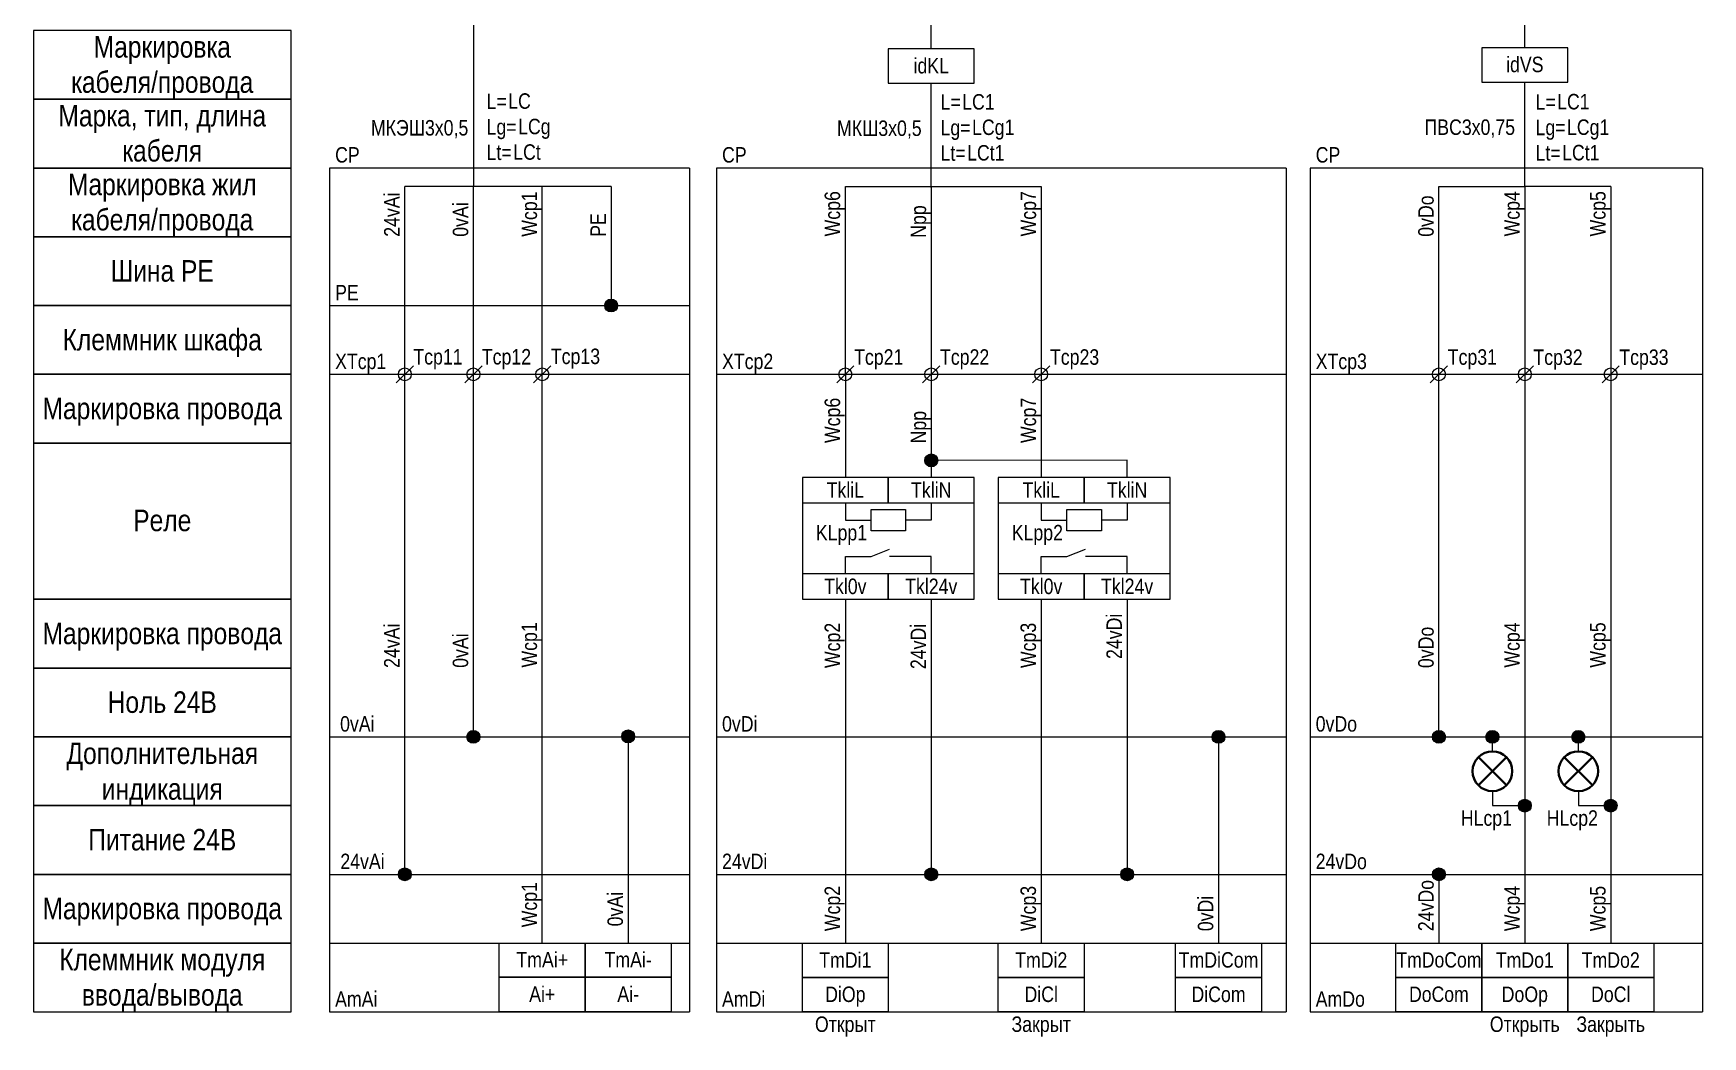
# Model space of a CAD drawing. Header units: millimetres. Extents: x 20 to 403, y -258 to -5.
# Drawn here: x 20 to 214.3, y -258.1 to -141.3 of the extents above; entities that cross this region are included whole.
import ezdxf

# ---------------------------------------------------------------- set-up
doc = ezdxf.new("R2010")
doc.units = ezdxf.units.MM
doc.header["$MEASUREMENT"] = 0
doc.linetypes.add('1_1', pattern=[2000, 1000, -1000])
doc.linetypes.add('4_2_1_2', pattern=[6702.777624, 3527.777672, -1763.888836, 0, -1411.111116])
for name, color, linetype in [('cp_names', 7, 'Continuous'), ('cp_params_ai', 7, 'Continuous'), ('cp_params_di', 7, 'Continuous'), ('cp_params_do', 7, 'Continuous'), ('cp_static_ai', 7, 'Continuous'), ('cp_static_di', 7, 'Continuous'), ('cp_static_do', 7, 'Continuous'), ('id_names', 7, 'Continuous'), ('id_params_ai', 7, 'Continuous'), ('id_params_di', 7, 'Continuous'), ('id_params_do', 7, 'Continuous'), ('id_static_ai', 7, 'Continuous'), ('id_static_di', 7, 'Continuous'), ('id_static_do', 7, 'Continuous')]:
    doc.layers.add(name, color=color, linetype=linetype)
doc.styles.add('СГЕНЕРИР_СТИЛЬ_1', font='ARIALN.TTF')

msp = doc.modelspace()

# ---------------------------------------------------------------- hatches: boundary and pattern name
at = {"layer": 'cp_static_ai', "linetype": 'Continuous', "lineweight": 0, "true_color": 0x000000}
for points in [[(86.5, -173), (86.55, -173.29), (86.72, -173.53), (86.96, -173.69), (87.25, -173.75), (87.53, -173.69), (87.78, -173.53), (87.94, -173.29), (88, -173), (87.94, -172.71), (87.78, -172.47), (87.53, -172.31), (87.25, -172.25), (86.96, -172.31), (86.72, -172.47), (86.55, -172.71)], [(70.47, -223.18), (70.53, -223.47), (70.69, -223.71), (70.93, -223.87), (71.22, -223.93), (71.51, -223.87), (71.75, -223.71), (71.91, -223.47), (71.97, -223.18), (71.91, -222.89), (71.75, -222.65), (71.51, -222.49), (71.22, -222.43), (70.93, -222.49), (70.69, -222.65), (70.53, -222.89)], [(88.48, -223.13), (88.54, -223.42), (88.7, -223.66), (88.95, -223.83), (89.23, -223.88), (89.52, -223.83), (89.76, -223.66), (89.93, -223.42), (89.98, -223.13), (89.93, -222.85), (89.76, -222.6), (89.52, -222.44), (89.23, -222.38), (88.95, -222.44), (88.7, -222.6), (88.54, -222.85)], [(62.48, -239.18), (62.54, -239.47), (62.7, -239.71), (62.94, -239.87), (63.23, -239.93), (63.52, -239.87), (63.76, -239.71), (63.92, -239.47), (63.98, -239.18), (63.92, -238.89), (63.76, -238.65), (63.52, -238.49), (63.23, -238.43), (62.94, -238.49), (62.7, -238.65), (62.54, -238.89)]]:
    msp.add_hatch(color=18, dxfattribs=at).paths.add_polyline_path(points)
at = {"layer": 'cp_static_di', "linetype": 'Continuous', "lineweight": 0, "true_color": 0x000000}
for points in [[(123.76, -191.02), (123.81, -191.31), (123.98, -191.55), (124.22, -191.71), (124.51, -191.77), (124.79, -191.71), (125.04, -191.55), (125.2, -191.31), (125.26, -191.02), (125.2, -190.74), (125.04, -190.49), (124.79, -190.33), (124.51, -190.27), (124.22, -190.33), (123.98, -190.49), (123.81, -190.74)], [(157.2, -223.18), (157.25, -223.47), (157.42, -223.71), (157.66, -223.87), (157.95, -223.93), (158.23, -223.87), (158.48, -223.71), (158.64, -223.47), (158.7, -223.18), (158.64, -222.89), (158.48, -222.65), (158.23, -222.49), (157.95, -222.43), (157.66, -222.49), (157.42, -222.65), (157.25, -222.89)], [(123.76, -239.18), (123.81, -239.47), (123.98, -239.71), (124.22, -239.87), (124.51, -239.93), (124.79, -239.87), (125.04, -239.71), (125.2, -239.47), (125.26, -239.18), (125.2, -238.89), (125.04, -238.65), (124.79, -238.49), (124.51, -238.43), (124.22, -238.49), (123.98, -238.65), (123.81, -238.89)], [(146.56, -239.18), (146.61, -239.47), (146.78, -239.71), (147.02, -239.87), (147.31, -239.93), (147.59, -239.87), (147.84, -239.71), (148, -239.47), (148.06, -239.18), (148, -238.89), (147.84, -238.65), (147.59, -238.49), (147.31, -238.43), (147.02, -238.49), (146.78, -238.65), (146.61, -238.89)]]:
    msp.add_hatch(color=18, dxfattribs=at).paths.add_polyline_path(points)
at = {"layer": 'cp_static_do', "linetype": 'Continuous', "lineweight": 0, "true_color": 0x000000}
for points in [[(182.85, -223.18), (182.91, -223.47), (183.07, -223.71), (183.31, -223.87), (183.6, -223.93), (183.89, -223.87), (184.13, -223.71), (184.29, -223.47), (184.35, -223.18), (184.29, -222.89), (184.13, -222.65), (183.89, -222.49), (183.6, -222.43), (183.31, -222.49), (183.07, -222.65), (182.91, -222.89)], [(189.08, -223.18), (189.14, -223.47), (189.3, -223.71), (189.54, -223.87), (189.83, -223.93), (190.12, -223.87), (190.36, -223.71), (190.52, -223.47), (190.58, -223.18), (190.52, -222.89), (190.36, -222.65), (190.12, -222.49), (189.83, -222.43), (189.54, -222.49), (189.3, -222.65), (189.14, -222.89)], [(199.08, -223.18), (199.14, -223.47), (199.3, -223.71), (199.54, -223.87), (199.83, -223.93), (200.12, -223.87), (200.36, -223.71), (200.52, -223.47), (200.58, -223.18), (200.52, -222.89), (200.36, -222.65), (200.12, -222.49), (199.83, -222.43), (199.54, -222.49), (199.3, -222.65), (199.14, -222.89)], [(192.85, -231.18), (192.91, -231.47), (193.07, -231.71), (193.31, -231.87), (193.6, -231.93), (193.89, -231.87), (194.13, -231.71), (194.29, -231.47), (194.35, -231.18), (194.29, -230.89), (194.13, -230.65), (193.89, -230.49), (193.6, -230.43), (193.31, -230.49), (193.07, -230.65), (192.91, -230.89)], [(202.85, -231.18), (202.91, -231.47), (203.07, -231.71), (203.31, -231.87), (203.6, -231.93), (203.89, -231.87), (204.13, -231.71), (204.29, -231.47), (204.35, -231.18), (204.29, -230.89), (204.13, -230.65), (203.89, -230.49), (203.6, -230.43), (203.31, -230.49), (203.07, -230.65), (202.91, -230.89)], [(182.85, -239.18), (182.91, -239.47), (183.07, -239.71), (183.31, -239.87), (183.6, -239.93), (183.89, -239.87), (184.13, -239.71), (184.29, -239.47), (184.35, -239.18), (184.29, -238.89), (184.13, -238.65), (183.89, -238.49), (183.6, -238.43), (183.31, -238.49), (183.07, -238.65), (182.91, -238.89)]]:
    msp.add_hatch(color=18, dxfattribs=at).paths.add_polyline_path(points)

# ---------------------------------------------------------------- linework, layer by layer
at = {"layer": 'cp_names', "color": 7, "linetype": 'Continuous', "lineweight": 15, "ltscale": 100}
for points in [[(20, -165), (50, -165), (50, -157), (20, -157)], [(20, -173), (50, -173), (50, -165), (20, -165)], [(20, -181), (50, -181), (50, -173), (20, -173)], [(20, -189), (50, -189), (50, -181), (20, -181)], [(20, -215.18), (50, -215.18), (50, -207.18), (20, -207.18)], [(20, -223.18), (50, -223.18), (50, -215.18), (20, -215.18)], [(20, -231.18), (50, -231.18), (50, -223.18), (20, -223.18)], [(20, -239.18), (50, -239.18), (50, -231.18), (20, -231.18)], [(20, -247.18), (50, -247.18), (50, -239.18), (20, -239.18)], [(20, -255.18), (50, -255.18), (50, -247.18), (20, -247.18)]]:
    msp.add_lwpolyline(points, close=True, dxfattribs=at)
at = {"layer": 'cp_static_ai', "color": 7, "linetype": '1_1', "lineweight": 15, "ltscale": 100}
for p, q in [((96.37, -157), (54.47, -157)), ((54.47, -157), (54.47, -255.18)), ((96.37, -157), (96.37, -255.18))]:
    msp.add_line(p, q, dxfattribs=at)
at = {"layer": 'cp_static_ai', "color": 7, "linetype": 'Continuous', "lineweight": 15, "ltscale": 100}
for p, q in [((63.23, -181), (63.23, -159.14)), ((87.25, -159.14), (63.23, -159.14)), ((71.22, -181), (71.22, -159.14)), ((79.23, -181), (79.23, -159.14)), ((87.25, -159.14), (87.25, -172.25)), ((54.47, -173), (96.37, -173)), ((62.23, -182), (64.23, -180)), ((70.22, -182), (72.22, -180)), ((78.23, -182), (80.23, -180)), ((54.47, -223.18), (96.37, -223.18)), ((54.47, -239.18), (96.37, -239.18)), ((54.47, -247.18), (96.37, -247.18)), ((54.47, -255.18), (96.37, -255.18))]:
    msp.add_line(p, q, dxfattribs=at)
at = {"layer": 'cp_static_ai', "color": 7, "linetype": '4_2_1_2', "lineweight": 15, "ltscale": 100}
msp.add_line((54.47, -181), (96.37, -181), dxfattribs=at)
at = {"layer": 'cp_static_ai', "color": 7, "linetype": 'Continuous', "lineweight": 15, "ltscale": 100, "flags": 128}
for points in [[(63.23, -238.43), (63.23, -181)], [(71.22, -222.43), (71.22, -181)], [(89.23, -223.88), (89.23, -247.18)]]:
    msp.add_lwpolyline(points, dxfattribs=at)
at = {"layer": 'cp_static_ai', "color": 7, "linetype": 'Continuous', "lineweight": 15, "ltscale": 100}
msp.add_lwpolyline([(79.23, -247.18), (79.23, -181)], dxfattribs=at)
for points in [[(74.23, -247.18), (84.23, -247.18), (84.23, -251.13), (74.23, -251.13)], [(84.23, -247.18), (94.23, -247.18), (94.23, -251.13), (84.23, -251.13)], [(74.23, -251.13), (84.23, -251.13), (84.23, -255.18), (74.23, -255.18)], [(84.23, -251.13), (94.23, -251.13), (94.23, -255.18), (84.23, -255.18)]]:
    msp.add_lwpolyline(points, close=True, dxfattribs=at)
for centre in [(87.25, -173), (63.23, -181), (71.22, -181), (79.23, -181), (71.22, -223.18), (89.23, -223.13), (63.23, -239.18)]:
    msp.add_circle(centre, 0.75, dxfattribs=at)
at = {"layer": 'cp_static_di', "color": 7, "linetype": '1_1', "lineweight": 15, "ltscale": 100}
for p, q in [((165.83, -157), (99.51, -157)), ((99.51, -157), (99.51, -255.18)), ((165.83, -157), (165.83, -255.18))]:
    msp.add_line(p, q, dxfattribs=at)
at = {"layer": 'cp_static_di', "color": 7, "linetype": 'Continuous', "lineweight": 15, "ltscale": 100}
for p, q in [((113.51, -182), (115.51, -180)), ((123.51, -182), (125.51, -180)), ((136.31, -182), (138.31, -180)), ((114.51, -181), (114.51, -193)), ((124.51, -181), (124.51, -193)), ((137.31, -181), (137.31, -193)), ((114.51, -207.18), (114.51, -247.18)), ((124.51, -207.18), (124.51, -238.43)), ((137.31, -207.18), (137.31, -247.18)), ((147.31, -207.18), (147.31, -238.43)), ((99.51, -223.18), (165.83, -223.18)), ((157.95, -223.93), (157.95, -247.18)), ((99.51, -239.18), (165.83, -239.18)), ((99.51, -247.18), (165.83, -247.18)), ((99.51, -255.18), (165.83, -255.18))]:
    msp.add_line(p, q, dxfattribs=at)
at = {"layer": 'cp_static_di', "color": 7, "linetype": '4_2_1_2', "lineweight": 15, "ltscale": 100}
msp.add_line((99.51, -181), (165.83, -181), dxfattribs=at)
at = {"layer": 'cp_static_di', "color": 7, "linetype": 'Continuous', "lineweight": 15, "ltscale": 100, "flags": 128}
msp.add_lwpolyline([(147.31, -193), (147.31, -191), (125.26, -191.02)], dxfattribs=at)
at = {"layer": 'cp_static_di', "color": 7, "linetype": 'Continuous', "lineweight": 15, "ltscale": 100}
for points in [[(109.51, -207.18), (129.51, -207.18), (129.51, -193), (109.51, -193)], [(109.51, -195.96), (119.51, -195.96), (119.51, -193), (109.51, -193)], [(119.51, -195.96), (129.51, -195.96), (129.51, -193), (119.51, -193)], [(132.31, -207.18), (152.31, -207.18), (152.31, -193), (132.31, -193)], [(132.31, -195.96), (142.31, -195.96), (142.31, -193), (132.31, -193)], [(142.31, -195.96), (152.31, -195.96), (152.31, -193), (142.31, -193)], [(121.51, -196.72), (121.51, -199.21), (117.51, -199.21), (117.51, -196.72)], [(144.31, -196.72), (144.31, -199.21), (140.31, -199.21), (140.31, -196.72)], [(109.51, -207.18), (119.51, -207.18), (119.51, -204.21), (109.51, -204.21)], [(119.51, -207.18), (129.51, -207.18), (129.51, -204.21), (119.51, -204.21)], [(132.31, -207.18), (142.31, -207.18), (142.31, -204.21), (132.31, -204.21)], [(142.31, -207.18), (152.31, -207.18), (152.31, -204.21), (142.31, -204.21)], [(109.51, -247.18), (119.51, -247.18), (119.51, -251.18), (109.51, -251.18)], [(132.31, -247.18), (142.31, -247.18), (142.31, -251.18), (132.31, -251.18)], [(152.95, -247.18), (162.95, -247.18), (162.95, -251.18), (152.95, -251.18)], [(109.51, -251.18), (119.51, -251.18), (119.51, -255.18), (109.51, -255.18)], [(132.31, -251.18), (142.31, -251.18), (142.31, -255.18), (132.31, -255.18)], [(152.95, -251.18), (162.95, -251.18), (162.95, -255.18), (152.95, -255.18)]]:
    msp.add_lwpolyline(points, close=True, dxfattribs=at)
for points in [[(114.51, -195.96), (114.51, -197.96), (117.51, -197.96)], [(124.51, -195.96), (124.51, -197.96), (121.51, -197.96)], [(137.31, -195.96), (137.31, -197.96), (140.31, -197.96)], [(147.31, -195.96), (147.31, -197.96), (144.31, -197.96)], [(117.51, -202.18), (119.65, -201.35)], [(140.31, -202.18), (142.45, -201.35)], [(114.51, -204.21), (114.51, -202.18), (117.51, -202.18)], [(121.51, -202.18), (119.65, -202.18)], [(124.51, -204.21), (124.51, -202.18), (121.51, -202.18)], [(137.31, -204.21), (137.31, -202.18), (140.31, -202.18)], [(144.31, -202.18), (142.45, -202.18)], [(147.31, -204.21), (147.31, -202.18), (144.31, -202.18)]]:
    msp.add_lwpolyline(points, dxfattribs=at)
for centre in [(114.51, -181), (124.51, -181), (137.31, -181), (124.51, -191.02), (157.95, -223.18), (124.51, -239.18), (147.31, -239.18)]:
    msp.add_circle(centre, 0.75, dxfattribs=at)
at = {"layer": 'cp_static_do', "color": 7, "linetype": '1_1', "lineweight": 15, "ltscale": 100}
for p, q in [((214.3, -157), (168.6, -157)), ((168.6, -157), (168.6, -255.18)), ((214.3, -157), (214.3, -255.18))]:
    msp.add_line(p, q, dxfattribs=at)
at = {"layer": 'cp_static_do', "color": 7, "linetype": 'Continuous', "lineweight": 15, "ltscale": 100}
for p, q in [((183.6, -159.14), (193.6, -159.14)), ((183.6, -181), (183.6, -159.14)), ((193.6, -159.14), (193.6, -181)), ((203.6, -159.14), (193.6, -159.14)), ((203.6, -159.14), (203.6, -181)), ((182.6, -182), (184.6, -180)), ((192.6, -182), (194.6, -180)), ((202.6, -182), (204.6, -180)), ((183.6, -222.43), (183.6, -181)), ((193.6, -181), (193.6, -247.18)), ((203.6, -181), (203.6, -247.18)), ((168.6, -223.18), (214.3, -223.18)), ((189.83, -224.87), (189.83, -223.93)), ((199.83, -224.87), (199.83, -223.93)), ((189.83, -229.49), (189.83, -231.18)), ((189.83, -231.18), (192.85, -231.18)), ((199.83, -229.49), (199.83, -231.18)), ((199.83, -231.18), (202.85, -231.18)), ((168.6, -239.18), (214.3, -239.18)), ((183.6, -239.93), (183.6, -247.18)), ((168.6, -247.18), (214.3, -247.18)), ((168.6, -255.18), (214.3, -255.18))]:
    msp.add_line(p, q, dxfattribs=at)
at = {"layer": 'cp_static_do', "color": 7, "linetype": '4_2_1_2', "lineweight": 15, "ltscale": 100}
msp.add_line((168.6, -181), (214.3, -181), dxfattribs=at)
at = {"layer": 'cp_static_do', "color": 7, "linetype": 'Continuous', "lineweight": 40, "ltscale": 100}
for p, q in [((191.46, -225.55), (188.2, -228.81)), ((191.46, -228.81), (188.2, -225.55)), ((201.46, -225.55), (198.2, -228.81)), ((201.46, -228.81), (198.2, -225.55))]:
    msp.add_line(p, q, dxfattribs=at)
at = {"layer": 'cp_static_do', "color": 7, "linetype": 'Continuous', "lineweight": 15, "ltscale": 100}
for points in [[(178.6, -247.18), (188.6, -247.18), (188.6, -251.18), (178.6, -251.18)], [(188.6, -247.18), (198.6, -247.18), (198.6, -251.18), (188.6, -251.18)], [(198.6, -247.18), (208.6, -247.18), (208.6, -251.18), (198.6, -251.18)], [(178.6, -251.18), (188.6, -251.18), (188.6, -255.18), (178.6, -255.18)], [(188.6, -251.18), (198.6, -251.18), (198.6, -255.18), (188.6, -255.18)], [(198.6, -251.18), (208.6, -251.18), (208.6, -255.18), (198.6, -255.18)]]:
    msp.add_lwpolyline(points, close=True, dxfattribs=at)
for centre in [(183.6, -181), (193.6, -181), (203.6, -181), (183.6, -223.18), (189.83, -223.18), (199.83, -223.18), (193.6, -231.18), (203.6, -231.18), (183.6, -239.18)]:
    msp.add_circle(centre, 0.75, dxfattribs=at)
at = {"layer": 'cp_static_do', "color": 7, "linetype": 'Continuous', "lineweight": 40, "ltscale": 100}
for centre in [(189.83, -227.18), (199.83, -227.18)]:
    msp.add_circle(centre, 2.31, dxfattribs=at)
at = {"layer": 'id_names', "color": 7, "linetype": 'Continuous', "lineweight": 15, "ltscale": 100}
for points in [[(20, -149), (50, -149), (50, -141), (20, -141)], [(20, -157), (50, -157), (50, -149), (20, -149)], [(20, -207.18), (50, -207.18), (50, -189), (20, -189)]]:
    msp.add_lwpolyline(points, close=True, dxfattribs=at)
at = {"layer": 'id_static_ai', "color": 7, "linetype": 'Continuous', "lineweight": 15, "ltscale": 100}
msp.add_lwpolyline([(71.23, -49), (71.22, -159.14)], dxfattribs=at)
at = {"layer": 'id_static_di', "color": 7, "linetype": 'Continuous', "lineweight": 15, "ltscale": 100}
for p, q in [((124.51, -143.12), (124.51, -139.92)), ((124.51, -159.26), (124.51, -147.12)), ((114.51, -181), (114.51, -159.14)), ((114.51, -159.14), (137.31, -159.14)), ((124.51, -159.26), (124.51, -181)), ((137.31, -159.14), (137.31, -181))]:
    msp.add_line(p, q, dxfattribs=at)
msp.add_lwpolyline([(119.51, -147.12), (129.51, -147.12), (129.51, -143.12), (119.51, -143.12)], close=True, dxfattribs=at)
at = {"layer": 'id_static_do', "color": 7, "linetype": 'Continuous', "lineweight": 15, "ltscale": 100}
for p, q in [((193.6, -143), (193.6, -139.8)), ((193.6, -159.14), (193.6, -147))]:
    msp.add_line(p, q, dxfattribs=at)
msp.add_lwpolyline([(188.6, -147), (198.6, -147), (198.6, -143), (188.6, -143)], close=True, dxfattribs=at)

# ---------------------------------------------------------------- texts
at = {"layer": 'cp_params_ai', "color": 7, "linetype": 'Continuous', "lineweight": 15, "char_height": 1.8, "style": 'СГЕНЕРИР_СТИЛЬ_1'}
for s, insert, attachment_point in [('\\A1;{\\pql;\\fArial Narrow|b0|i0|c204|p34;CP}', (55.12, -154.57), 1), ('\\A1;{\\pql;\\fArial Narrow|b0|i0|c204|p34;X\\fArial Narrow|b0|i0|c204|p34;T\\fArial Narrow|b0|i0|c204|p34;cp1}', (55.12, -178.59), 1), ('\\A1;{\\pql;\\fArial Narrow|b0|i0|c204|p34;T\\fArial Narrow|b0|i0|c204|p34;cp11}', (64.23, -178.06), 1), ('\\A1;{\\pql;\\fArial Narrow|b0|i0|c204|p34;T\\fArial Narrow|b0|i0|c204|p34;cp12}', (72.2, -178.06), 1), ('\\A1;{\\pql;\\fArial Narrow|b0|i0|c204|p34;T\\fArial Narrow|b0|i0|c204|p34;cp13}', (80.23, -178.01), 1), ('\\A1;{\\pql;\\fArial Narrow|b0|i0|c204|p34;0v\\fArial Narrow|b0|i0|c204|p34;Ai}', (55.7, -220.77), 1), ('\\A1;{\\pql;\\fArial Narrow|b0|i0|c204|p34;24v\\fArial Narrow|b0|i0|c204|p34;Ai}', (55.73, -236.77), 1), ('\\A1;{\\pqc;\\fArial Narrow|b0|i0|c204|p34;TmAi\\fArial Narrow|b0|i0|c204|p34;+}', (79.23, -248.21), 2), ('\\A1;{\\pqc;\\fArial Narrow|b0|i0|c204|p34;TmAi\\fArial Narrow|b0|i0|c204|p34;-}', (89.23, -248.21), 2), ('\\A1;{\\pqc;\\fArial Narrow|b0|i0|c204|p34;Ai+}', (79.23, -252.21), 2), ('\\A1;{\\pqc;\\fArial Narrow|b0|i0|c204|p34;Ai-}', (89.23, -252.21), 2), ('\\A1;{\\pql;\\fArial Narrow|b0|i0|c204|p34;Am\\fArial Narrow|b0|i0|c204|p34;Ai}', (55.12, -252.78), 1)]:
    msp.add_mtext(s, dxfattribs=dict(at, insert=insert, attachment_point=attachment_point))
at = {"layer": 'cp_params_ai', "color": 7, "linetype": 'Continuous', "lineweight": 15, "char_height": 1.8, "attachment_point": 1, "rotation": 90, "style": 'СГЕНЕРИР_СТИЛЬ_1'}
for s, insert in [('\\A1;{\\pql;\\fArial Narrow|b0|i0|c204|p34;24v\\fArial Narrow|b0|i0|c204|p34;Ai}', (60.82, -165)), ('\\A1;{\\pql;\\fArial Narrow|b0|i0|c204|p34;0v\\fArial Narrow|b0|i0|c204|p34;Ai}', (68.82, -165)), ('\\A1;{\\pql;\\fArial Narrow|b0|i0|c204|p34;Wcp1}', (76.82, -165)), ('\\A1;{\\pql;\\fArial Narrow|b0|i0|c204|p34;24v\\fArial Narrow|b0|i0|c204|p34;Ai}', (60.82, -215.16)), ('\\A1;{\\pql;\\fArial Narrow|b0|i0|c204|p34;0v\\fArial Narrow|b0|i0|c204|p34;Ai}', (68.81, -215.15)), ('\\A1;{\\pql;\\fArial Narrow|b0|i0|c204|p34;Wcp\\fArial Narrow|b0|i0|c204|p34;1}', (76.82, -215.12)), ('\\A1;{\\pql;\\fArial Narrow|b0|i0|c204|p34;Wcp\\fArial Narrow|b0|i0|c204|p34;1}', (76.82, -245.34)), ('\\A1;{\\pql;\\fArial Narrow|b0|i0|c204|p34;0v\\fArial Narrow|b0|i0|c204|p34;Ai}', (86.82, -245.23))]:
    msp.add_mtext(s, dxfattribs=dict(at, insert=insert))
at = {"layer": 'cp_params_di', "color": 7, "linetype": 'Continuous', "lineweight": 15, "char_height": 1.8, "style": 'СГЕНЕРИР_СТИЛЬ_1'}
for s, insert, attachment_point in [('\\A1;{\\pql;\\fArial Narrow|b0|i0|c204|p34;CP}', (100.16, -154.57), 1), ('\\A1;{\\pql;\\fArial Narrow|b0|i0|c204|p34;X\\fArial Narrow|b0|i0|c204|p34;T\\fArial Narrow|b0|i0|c204|p34;cp2}', (100.16, -178.59), 1), ('\\A1;{\\pql;\\fArial Narrow|b0|i0|c204|p34;T\\fArial Narrow|b0|i0|c204|p34;cp21}', (115.53, -178.09), 1), ('\\A1;{\\pql;\\fArial Narrow|b0|i0|c204|p34;T\\fArial Narrow|b0|i0|c204|p34;cp22}', (125.53, -178.09), 1), ('\\A1;{\\pql;\\fArial Narrow|b0|i0|c204|p34;T\\fArial Narrow|b0|i0|c204|p34;cp23}', (138.33, -178.09), 1), ('\\A1;{\\pqc;\\fArial Narrow|b0|i0|c204|p34;TkliL}', (114.51, -193.56), 2), ('\\A1;{\\pqc;\\fArial Narrow|b0|i0|c204|p34;T\\fArial Narrow|b0|i0|c204|p34;kliN}', (124.51, -193.56), 2), ('\\A1;{\\pqc;\\fArial Narrow|b0|i0|c204|p34;TkliL}', (137.31, -193.56), 2), ('\\A1;{\\pqc;\\fArial Narrow|b0|i0|c204|p34;T\\fArial Narrow|b0|i0|c204|p34;kliN}', (147.31, -193.56), 2), ('\\A1;{\\pqc;\\fArial Narrow|b0|i0|c204|p34;KL\\fArial Narrow|b0|i0|c204|p34;p\\fArial Narrow|b0|i0|c204|p34;p1}', (114.06, -198.52), 2), ('\\A1;{\\pqc;\\fArial Narrow|b0|i0|c204|p34;KL\\fArial Narrow|b0|i0|c204|p34;p\\fArial Narrow|b0|i0|c204|p34;p2}', (136.86, -198.52), 2), ('\\A1;{\\pqc;\\fArial Narrow|b0|i0|c204|p34;T\\fArial Narrow|b0|i0|c204|p34;kl0v}', (114.51, -204.77), 2), ('\\A1;{\\pqc;\\fArial Narrow|b0|i0|c204|p34;Tkl\\fArial Narrow|b0|i0|c204|p34;24v}', (124.51, -204.77), 2), ('\\A1;{\\pqc;\\fArial Narrow|b0|i0|c204|p34;T\\fArial Narrow|b0|i0|c204|p34;kl0v}', (137.31, -204.77), 2), ('\\A1;{\\pqc;\\fArial Narrow|b0|i0|c204|p34;Tkl24v}', (147.31, -204.77), 2), ('\\A1;{\\pql;\\fArial Narrow|b0|i0|c204|p34;0v\\fArial Narrow|b0|i0|c204|p34;Di}', (100.16, -220.77), 1), ('\\A1;{\\pql;\\fArial Narrow|b0|i0|c204|p34;24v\\fArial Narrow|b0|i0|c204|p34;Di}', (100.16, -236.77), 1), ('\\A1;{\\pqc;\\fArial Narrow|b0|i0|c204|p34;Tm\\fArial Narrow|b0|i0|c204|p34;Di\\fArial Narrow|b0|i0|c204|p34;1}', (114.51, -248.25), 2), ('\\A1;{\\pqc;\\fArial Narrow|b0|i0|c204|p34;TmDi2}', (137.31, -248.25), 2), ('\\A1;{\\pqc;\\fArial Narrow|b0|i0|c204|p34;TmDiCom}', (157.95, -248.23), 2), ('\\A1;{\\pqc;\\fArial Narrow|b0|i0|c204|p34;Di\\fArial Narrow|b0|i0|c204|p34;Op}', (114.51, -252.23), 2), ('\\A1;{\\pqc;\\fArial Narrow|b0|i0|c204|p34;DiCl}', (137.31, -252.23), 2), ('\\A1;{\\pqc;\\fArial Narrow|b0|i0|c204|p34;Di\\fArial Narrow|b0|i0|c204|p34;Com}', (157.95, -252.23), 2), ('\\A1;{\\pql;\\fArial Narrow|b0|i0|c204|p34;Am\\fArial Narrow|b0|i0|c204|p34;Di}', (100.16, -252.78), 1)]:
    msp.add_mtext(s, dxfattribs=dict(at, insert=insert, attachment_point=attachment_point))
at = {"layer": 'cp_params_di', "color": 7, "linetype": 'Continuous', "lineweight": 15, "char_height": 1.8, "attachment_point": 1, "rotation": 90, "style": 'СГЕНЕРИР_СТИЛЬ_1'}
for s, insert in [('\\A1;{\\pql;\\fArial Narrow|b0|i0|c204|p34;Wcp\\fArial Narrow|b0|i0|c204|p34;6}', (112.1, -189)), ('\\A1;{\\pql;\\fArial Narrow|b0|i0|c204|p34;Wcp\\fArial Narrow|b0|i0|c204|p34;7}', (134.91, -189)), ('\\A1;{\\pql;\\fArial Narrow|b0|i0|c204|p34;N\\fArial Narrow|b0|i0|c204|p34;pp}', (122.11, -189.04)), ('\\A1;{\\pql;\\fArial Narrow|b0|i0|c204|p34;24\\fArial Narrow|b0|i0|c204|p34;vDi}', (144.9, -214.12)), ('\\A1;{\\pql;\\fArial Narrow|b0|i0|c204|p34;Wcp\\fArial Narrow|b0|i0|c204|p34;2}', (112.1, -215.18)), ('\\A1;{\\pql;\\fArial Narrow|b0|i0|c204|p34;24\\fArial Narrow|b0|i0|c204|p34;vDi}', (122.1, -215.3)), ('\\A1;{\\pql;\\fArial Narrow|b0|i0|c204|p34;Wcp\\fArial Narrow|b0|i0|c204|p34;3}', (134.9, -215.18)), ('\\A1;{\\pql;\\fArial Narrow|b0|i0|c204|p34;Wcp\\fArial Narrow|b0|i0|c204|p34;2}', (112.1, -245.79)), ('\\A1;{\\pql;\\fArial Narrow|b0|i0|c204|p34;Wcp\\fArial Narrow|b0|i0|c204|p34;3}', (134.9, -245.79)), ('\\A1;{\\pql;\\fArial Narrow|b0|i0|c204|p34;0v\\fArial Narrow|b0|i0|c204|p34;Di}', (155.54, -245.79))]:
    msp.add_mtext(s, dxfattribs=dict(at, insert=insert))
at = {"layer": 'cp_params_do', "color": 7, "linetype": 'Continuous', "lineweight": 15, "style": 'СГЕНЕРИР_СТИЛЬ_1'}
for s, insert, char_height, attachment_point in [('\\A1;{\\pql;\\fArial Narrow|b0|i0|c204|p34;CP}', (169.26, -154.57), 1.8, 1), ('\\A1;{\\pql;\\fArial Narrow|b0|i0|c204|p34;X\\fArial Narrow|b0|i0|c204|p34;T\\fArial Narrow|b0|i0|c204|p34;cp3}', (169.26, -178.59), 1.8, 1), ('\\A1;{\\pql;\\fArial Narrow|b0|i0|c204|p34;T\\fArial Narrow|b0|i0|c204|p34;cp31}', (184.63, -178.09), 1.8, 1), ('\\A1;{\\pql;\\fArial Narrow|b0|i0|c204|p34;T\\fArial Narrow|b0|i0|c204|p34;cp32}', (194.6, -178.11), 1.8, 1), ('\\A1;{\\pql;\\fArial Narrow|b0|i0|c204|p34;T\\fArial Narrow|b0|i0|c204|p34;cp33}', (204.6, -178.11), 1.8, 1), ('\\A1;{\\pql;\\fArial Narrow|b0|i0|c204|p34;0v\\fArial Narrow|b0|i0|c204|p34;Do}', (169.26, -220.77), 1.8, 1), ('\\A1;{\\pqc;\\fArial Narrow|b0|i0|c204|p34;HL\\fArial Narrow|b0|i0|c204|p34;cp1}', (189.13, -231.73), 1.8, 2), ('\\A1;{\\pqc;\\fArial Narrow|b0|i0|c204|p34;HL\\fArial Narrow|b0|i0|c204|p34;cp2}', (199.13, -231.73), 1.8, 2), ('\\A1;{\\pql;\\fArial Narrow|b0|i0|c204|p34;24v\\fArial Narrow|b0|i0|c204|p34;Do}', (169.26, -236.77), 1.8, 1), ('\\A1;{\\pqc;\\fArial Narrow|b0|i0|c204|p34;Tm\\fArial Narrow|b0|i0|c204|p34;DoCom}', (183.6, -248.23), 1.79, 2), ('\\A1;{\\pqc;\\fArial Narrow|b0|i0|c204|p34;TmDo1}', (193.6, -248.25), 1.8, 2), ('\\A1;{\\pqc;\\fArial Narrow|b0|i0|c204|p34;TmDo2}', (203.6, -248.25), 1.8, 2), ('\\A1;{\\pqc;\\fArial Narrow|b0|i0|c204|p34;Do\\fArial Narrow|b0|i0|c204|p34;Op}', (193.6, -252.23), 1.8, 2), ('\\A1;{\\pqc;\\fArial Narrow|b0|i0|c204|p34;Do\\fArial Narrow|b0|i0|c204|p34;Cl}', (203.6, -252.23), 1.8, 2), ('\\A1;{\\pql;\\fArial Narrow|b0|i0|c204|p34;Am\\fArial Narrow|b0|i0|c204|p34;Do}', (169.26, -252.78), 1.8, 1)]:
    msp.add_mtext(s, dxfattribs=dict(at, insert=insert, char_height=char_height, attachment_point=attachment_point))
at = {"layer": 'cp_params_do', "color": 7, "linetype": 'Continuous', "lineweight": 15, "char_height": 1.8, "attachment_point": 1, "rotation": 90, "style": 'СГЕНЕРИР_СТИЛЬ_1'}
for s, insert in [('\\A1;{\\pql;\\fArial Narrow|b0|i0|c204|p34;0v\\fArial Narrow|b0|i0|c204|p34;Do}', (181.19, -165)), ('\\A1;{\\pql;\\fArial Narrow|b0|i0|c204|p34;Wcp\\fArial Narrow|b0|i0|c204|p34;4}', (191.2, -164.96)), ('\\A1;{\\pql;\\fArial Narrow|b0|i0|c204|p34;Wcp\\fArial Narrow|b0|i0|c204|p34;5}', (201.2, -164.96)), ('\\A1;{\\pql;\\fArial Narrow|b0|i0|c204|p34;0v\\fArial Narrow|b0|i0|c204|p34;Do}', (181.19, -215.18)), ('\\A1;{\\pql;\\fArial Narrow|b0|i0|c204|p34;Wcp\\fArial Narrow|b0|i0|c204|p34;4}', (191.2, -215.13)), ('\\A1;{\\pql;\\fArial Narrow|b0|i0|c204|p34;Wcp\\fArial Narrow|b0|i0|c204|p34;5}', (201.2, -215.13)), ('\\A1;{\\pql;\\fArial Narrow|b0|i0|c204|p34;24v\\fArial Narrow|b0|i0|c204|p34;Do}', (181.19, -245.79)), ('\\A1;{\\pql;\\fArial Narrow|b0|i0|c204|p34;Wcp\\fArial Narrow|b0|i0|c204|p34;4}', (191.2, -245.79)), ('\\A1;{\\pql;\\fArial Narrow|b0|i0|c204|p34;Wcp\\fArial Narrow|b0|i0|c204|p34;5}', (201.2, -245.79))]:
    msp.add_mtext(s, dxfattribs=dict(at, insert=insert))
at = {"layer": 'id_names', "color": 7, "linetype": 'Continuous', "lineweight": 15, "char_height": 2.5, "attachment_point": 2, "style": 'СГЕНЕРИР_СТИЛЬ_1'}
for s, insert, line_spacing_factor in [('\\A1;{\\pqc;\\fArial Narrow|b0|i0|c204|p34;Маркировка\\P\\pqc;\\fArial Narrow|b0|i0|c204|p34;кабеля/провода}', (35, -141.66), 0.982786), ('\\A1;{\\pqc;\\fArial Narrow|b0|i0|c204|p34;Марка, тип\\fArial Narrow|b0|i0|c204|p34;, длина\\P\\pqc;\\fArial Narrow|b0|i0|c204|p34;кабеля}', (35, -149.66), 0.98101), ('\\A1;{\\pqc;\\fArial Narrow|b0|i0|c204|p34;Маркировка жил\\P\\pqc;\\fArial Narrow|b0|i0|c204|p34;кабеля/провода}', (35, -157.66), 0.982786), ('\\A1;{\\pqc;\\fArial Narrow|b0|i0|c204|p34;Дополнительная\\P\\pqc;\\fArial Narrow|b0|i0|c204|p34;индикация}', (35, -223.84), 0.996475), ('\\A1;{\\pqc;\\fArial Narrow|b0|i0|c204|p34;Клеммник модуля\\P\\pqc;\\fArial Narrow|b0|i0|c204|p34;ввода\\fArial Narrow|b0|i0|c204|p34;/вывода}', (35, -247.84), 0.985989)]:
    msp.add_mtext(s, dxfattribs=dict(at, insert=insert, line_spacing_factor=line_spacing_factor))
for s, insert in [('\\A1;{\\pqc;\\fArial Narrow|b0|i0|c204|p34;Шина PE}', (35, -167.72)), ('\\A1;{\\pqc;\\fArial Narrow|b0|i0|c204|p34;Клеммник\\fArial Narrow|b0|i0|c204|p34; шкафа}', (35, -175.72)), ('\\A1;{\\pqc;\\fArial Narrow|b0|i0|c204|p34;Маркировка \\fArial Narrow|b0|i0|c204|p34;провода}', (35, -183.72)), ('\\A1;{\\pqc;\\fArial Narrow|b0|i0|c204|p34;Реле}', (35, -196.75)), ('\\A1;{\\pqc;\\fArial Narrow|b0|i0|c204|p34;Маркировка \\fArial Narrow|b0|i0|c204|p34;провода}', (35, -209.9)), ('\\A1;{\\pqc;\\fArial Narrow|b0|i0|c204|p34;Ноль 24\\fArial Narrow|b0|i0|c204|p34;В}', (35, -217.89)), ('\\A1;{\\pqc;\\fArial Narrow|b0|i0|c204|p34;Питание 2\\fArial Narrow|b0|i0|c204|p34;4\\fArial Narrow|b0|i0|c204|p34;В}', (35, -233.89)), ('\\A1;{\\pqc;\\fArial Narrow|b0|i0|c204|p34;Маркировка \\fArial Narrow|b0|i0|c204|p34;провода}', (35, -241.9))]:
    msp.add_mtext(s, dxfattribs=dict(at, insert=insert))
at = {"layer": 'id_params_ai', "color": 7, "linetype": 'Continuous', "lineweight": 15, "char_height": 1.8, "attachment_point": 1, "style": 'СГЕНЕРИР_СТИЛЬ_1'}
for s, insert in [('\\A1;{\\pql;\\fArial Narrow|b0|i0|c204|p34;LC}', (75.27, -148.31)), ('\\A1;{\\pql;\\fArial Narrow|b0|i0|c204|p34;LCg}', (76.42, -151.27)), ('\\A1;{\\pql;\\fArial Narrow|b0|i0|c204|p34;LCt}', (75.85, -154.24))]:
    msp.add_mtext(s, dxfattribs=dict(at, insert=insert))
at = {"layer": 'id_params_di', "color": 7, "linetype": 'Continuous', "lineweight": 15, "char_height": 1.8, "style": 'СГЕНЕРИР_СТИЛЬ_1'}
for s, insert, attachment_point in [('\\A1;{\\pqc;\\fArial Narrow|b0|i0|c204|p34;idKL}', (124.51, -144.2), 2), ('\\A1;{\\pql;\\fArial Narrow|b0|i0|c204|p34;LC\\fArial Narrow|b0|i0|c204|p34;1}', (128.11, -148.4), 1), ('\\A1;{\\pql;\\fArial Narrow|b0|i0|c204|p34;LCg\\fArial Narrow|b0|i0|c204|p34;1}', (129.26, -151.36), 1), ('\\A1;{\\pql;\\fArial Narrow|b0|i0|c204|p34;LCt\\fArial Narrow|b0|i0|c204|p34;1}', (128.68, -154.33), 1)]:
    msp.add_mtext(s, dxfattribs=dict(at, insert=insert, attachment_point=attachment_point))
at = {"layer": 'id_params_di', "color": 7, "linetype": 'Continuous', "lineweight": 15, "char_height": 1.8, "attachment_point": 1, "rotation": 90, "style": 'СГЕНЕРИР_СТИЛЬ_1'}
for s, insert in [('\\A1;{\\pql;\\fArial Narrow|b0|i0|c204|p34;Wcp\\fArial Narrow|b0|i0|c204|p34;6}', (112.1, -164.96)), ('\\A1;{\\pql;\\fArial Narrow|b0|i0|c204|p34;Wcp\\fArial Narrow|b0|i0|c204|p34;7}', (134.91, -164.96)), ('\\A1;{\\pql;\\fArial Narrow|b0|i0|c204|p34;Npp}', (122.11, -165.12))]:
    msp.add_mtext(s, dxfattribs=dict(at, insert=insert))
at = {"layer": 'id_params_do', "color": 7, "linetype": 'Continuous', "lineweight": 15, "style": 'СГЕНЕРИР_СТИЛЬ_1'}
for s, insert, char_height, attachment_point in [('\\A1;{\\pqc;\\fArial Narrow|b0|i0|c204|p34;idVS}', (193.6, -144.05), 1.8, 2), ('\\A1;{\\pql;\\fArial Narrow|b0|i0|c204|p34;LC\\fArial Narrow|b0|i0|c204|p34;1}', (197.36, -148.38), 1.8, 1), ('\\A1;{\\pql;\\fArial Narrow|b0|i0|c204|p34;LCg\\fArial Narrow|b0|i0|c204|p34;1}', (198.51, -151.35), 1.8, 1), ('\\A1;{\\pql;\\fArial Narrow|b0|i0|c204|p34;LCt\\fArial Narrow|b0|i0|c204|p34;1}', (197.94, -154.31), 1.8, 1), ('\\A1;{\\pqc;\\fArial Narrow|b0|i0|c204|p34;DoCom}', (183.6, -252.23), 1.79, 2)]:
    msp.add_mtext(s, dxfattribs=dict(at, insert=insert, char_height=char_height, attachment_point=attachment_point))
at = {"layer": 'id_static_ai', "color": 7, "linetype": 'Continuous', "lineweight": 15, "char_height": 1.8, "attachment_point": 1, "style": 'СГЕНЕРИР_СТИЛЬ_1'}
for s, insert in [('\\A1;{\\pql;\\fArial Narrow|b0|i0|c204|p34;L=}', (72.75, -148.34)), ('\\A1;{\\pql;\\fArial Narrow|b0|i0|c204|p34;Lg=}', (72.75, -151.31)), ('\\A1;{\\pql;\\fArial Narrow|b0|i0|c204|p34;Lt=}', (72.75, -154.27)), ('\\A1;{\\pql;\\fArial Narrow|b0|i0|c204|p34;PE}', (55.12, -170.6))]:
    msp.add_mtext(s, dxfattribs=dict(at, insert=insert))
at = {"layer": 'id_static_ai', "color": 7, "linetype": 'Continuous', "lineweight": 40, "insert": (59.29, -151.42), "char_height": 1.8, "attachment_point": 1, "style": 'СГЕНЕРИР_СТИЛЬ_1'}
msp.add_mtext('\\A1;{\\pql;\\fArial Narrow|b0|i0|c204|p34;МКЭШ\\fArial Narrow|b0|i0|c204|p34;3х0,5}', dxfattribs=at)
at = {"layer": 'id_static_ai', "color": 7, "linetype": 'Continuous', "lineweight": 15, "insert": (84.84, -165), "char_height": 1.8, "attachment_point": 1, "rotation": 90, "style": 'СГЕНЕРИР_СТИЛЬ_1'}
msp.add_mtext('\\A1;{\\pql;\\fArial Narrow|b0|i0|c204|p34;PE}', dxfattribs=at)
at = {"layer": 'id_static_di', "color": 7, "linetype": 'Continuous', "lineweight": 15, "char_height": 1.8, "style": 'СГЕНЕРИР_СТИЛЬ_1'}
for s, insert, attachment_point in [('\\A1;{\\pql;\\fArial Narrow|b0|i0|c204|p34;L=}', (125.59, -148.43), 1), ('\\A1;{\\pql;\\fArial Narrow|b0|i0|c204|p34;Lg=}', (125.59, -151.4), 1), ('\\A1;{\\pql;\\fArial Narrow|b0|i0|c204|p34;Lt=}', (125.59, -154.36), 1), ('\\A1;{\\pqc;\\fArial Narrow|b0|i0|c204|p34;Открыт}', (114.51, -255.71), 2), ('\\A1;{\\pqc;\\fArial Narrow|b0|i0|c204|p34;Закрыт}', (137.31, -255.71), 2)]:
    msp.add_mtext(s, dxfattribs=dict(at, insert=insert, attachment_point=attachment_point))
at = {"layer": 'id_static_di', "color": 7, "linetype": 'Continuous', "lineweight": 40, "insert": (113.54, -151.47), "char_height": 1.8, "attachment_point": 1, "style": 'СГЕНЕРИР_СТИЛЬ_1'}
msp.add_mtext('\\A1;{\\pql;\\fArial Narrow|b0|i0|c204|p34;МКШ3х0,5}', dxfattribs=at)
at = {"layer": 'id_static_do', "color": 7, "linetype": 'Continuous', "lineweight": 15, "char_height": 1.8, "style": 'СГЕНЕРИР_СТИЛЬ_1'}
for s, insert, attachment_point in [('\\A1;{\\pql;\\fArial Narrow|b0|i0|c204|p34;L=}', (194.85, -148.41), 1), ('\\A1;{\\pql;\\fArial Narrow|b0|i0|c204|p34;Lg=}', (194.85, -151.38), 1), ('\\A1;{\\pql;\\fArial Narrow|b0|i0|c204|p34;Lt=}', (194.85, -154.34), 1), ('\\A1;{\\pqc;\\fArial Narrow|b0|i0|c204|p34;Открыть}', (193.6, -255.71), 2), ('\\A1;{\\pqc;\\fArial Narrow|b0|i0|c204|p34;Закрыть}', (203.6, -255.71), 2)]:
    msp.add_mtext(s, dxfattribs=dict(at, insert=insert, attachment_point=attachment_point))
at = {"layer": 'id_static_do', "color": 7, "linetype": 'Continuous', "lineweight": 40, "insert": (181.92, -151.35), "char_height": 1.8, "attachment_point": 1, "style": 'СГЕНЕРИР_СТИЛЬ_1'}
msp.add_mtext('\\A1;{\\pql;\\fArial Narrow|b0|i0|c204|p34;ПВС3\\fArial Narrow|b0|i0|c204|p34;х0,\\fArial Narrow|b0|i0|c204|p34;7\\fArial Narrow|b0|i0|c204|p34;5}', dxfattribs=at)

doc.saveas('drawing.dxf')
